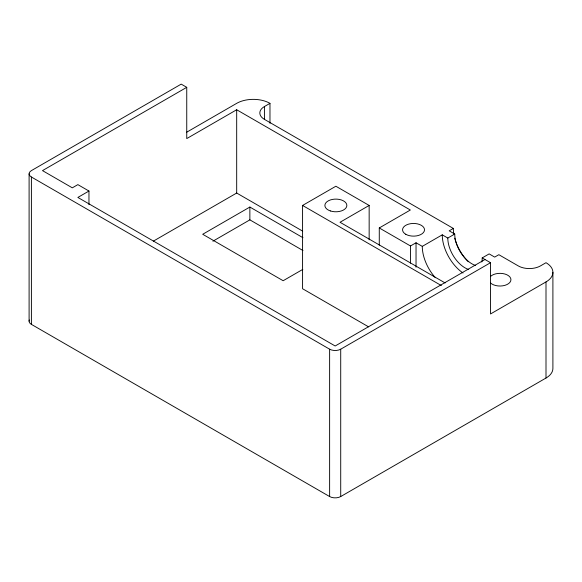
<?xml version="1.0" encoding="UTF-8"?>
<svg xmlns="http://www.w3.org/2000/svg" width="582" height="582" viewBox="0 0 582 582"><rect width="100%" height="100%" fill="white"/><g stroke="black" fill="none" stroke-linecap="round" stroke-linejoin="round"><path stroke-width="0.87" d="M379.275 245.153L379.275 227.955L410.346 210.015L236.685 109.751L186.749 138.581L186.749 87.329L42.493 170.613L72.314 187.833L77.864 184.625L88.959 191.034L88.959 204.668M186.677 132.216L236.685 103.341A23.542 13.59 0 0 1 269.975 103.341L269.975 123.289M88.959 191.034L77.864 197.444L335.167 345.992L484.973 259.507M453.822 234.022A32.17 18.573 60 0 1 453.349 228.435L264.424 119.361A15.692 9.057 0 0 1 264.424 106.55L269.975 103.341M153.35 241.152L236.685 193.035L302.691 231.149M302.975 237.718L249.867 207.054L202.703 234.277L283.15 280.728L302.807 269.386M212.917 241.195L249.867 219.865L302.975 250.529M368.617 326.866L302.575 288.737L302.575 205.446L335.865 186.233L369.155 205.446L369.155 239.849M369.155 205.446L340.026 222.266L445.135 282.954M379.275 227.955L410.485 245.968L416.035 242.767L422.277 246.368A32.17 18.573 60 0 0 435.409 277.752M422.277 246.368L442.255 234.837L447.798 238.045A24.328 14.041 60 0 0 468.728 269.517M453.349 228.435L449.188 230.836L454.738 234.037A24.328 14.041 60 0 0 475.661 265.508M447.798 238.045L454.738 234.037M481.794 261.973A24.328 14.041 60 0 0 482.202 257.906L489.135 253.898L494.685 257.099L498.847 254.698L518.264 265.909A15.692 9.057 0 0 0 540.46 265.909L546.003 262.708A23.542 13.59 0 0 1 546.003 281.928L546.003 378.031L340.717 496.548A7.85 4.532 0 0 1 329.623 496.548L31.399 324.37A7.85 4.532 0 0 1 29.369 319.998M186.749 87.329L181.206 84.121L31.399 170.613A7.85 4.532 0 0 0 31.399 177.015L329.623 349.193A7.85 4.532 0 0 0 340.717 349.193L490.524 262.708L490.524 313.96L546.003 281.928M482.202 257.906L490.524 262.708M302.575 205.446L441.338 285.566M552.9 272.318L552.9 368.421A23.542 13.59 0 0 1 546.003 378.031M416.035 242.767L416.035 267.211M410.485 245.968L410.485 263.173M340.717 349.193L340.717 496.548M329.623 349.193L329.623 496.548M264.424 106.55L264.424 119.237M249.867 207.054L249.867 219.865M236.685 109.751L236.685 193.035M31.399 177.015L31.399 324.37M29.1 173.814L29.1 321.169M463.025 273.002A32.17 18.573 60 0 1 442.255 234.837M468.321 261.762A32.17 18.573 60 0 1 454.717 238.205M490.444 276.515A10.985 6.344 0 0 1 507.017 274.828A10.985 6.344 0 0 1 507.017 284.547A10.985 6.344 0 0 1 490.444 282.859M405.77 234.277A10.985 6.344 0 0 0 424.147 231.432A10.985 6.344 0 0 0 410.696 223.67A10.985 6.344 0 0 0 405.77 234.277M330.372 210.939A10.985 6.344 0 0 0 346.85 205.446A10.985 6.344 0 0 0 330.372 199.953A10.985 6.344 0 0 0 330.372 210.939"/></g></svg>
